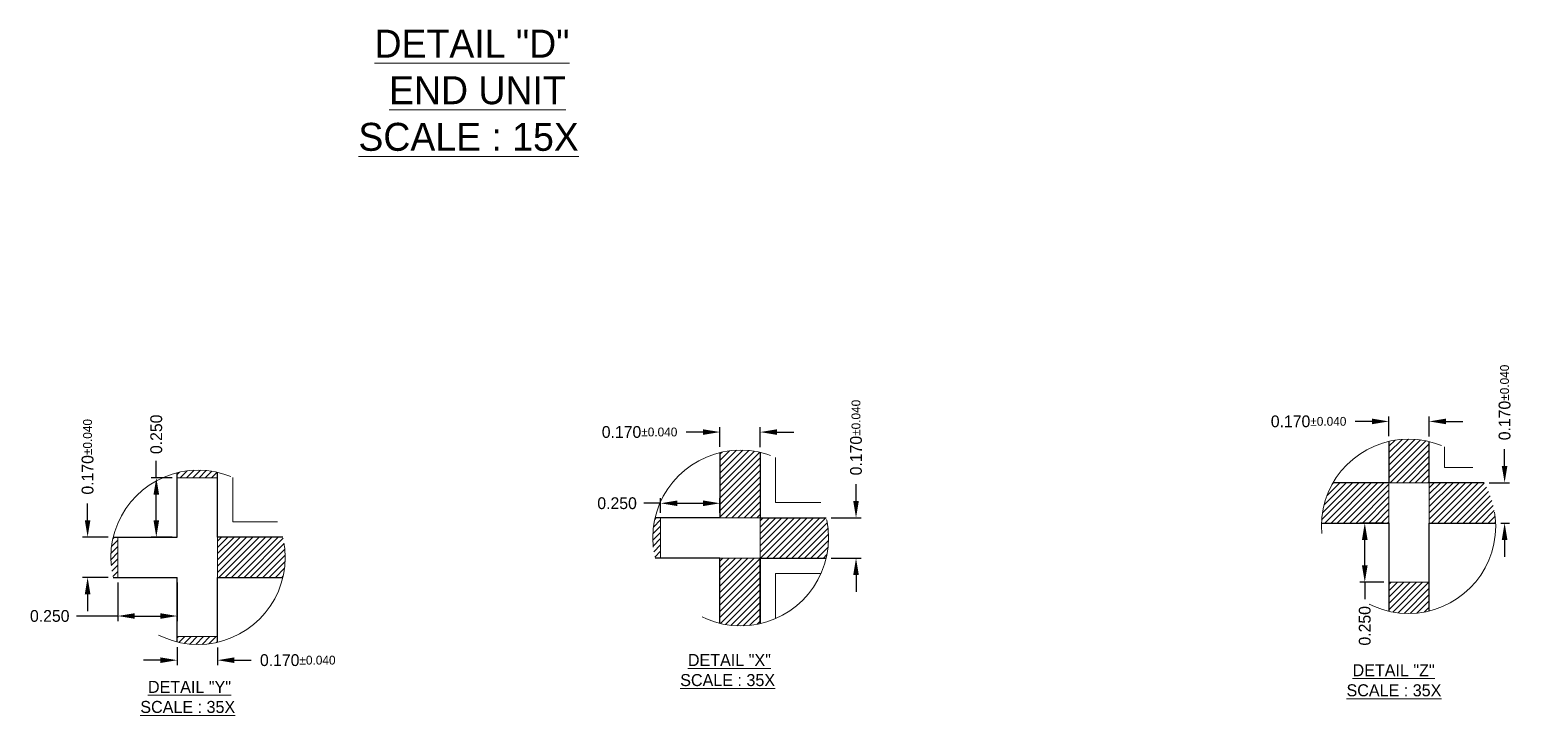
# Model space of a CAD drawing. Extents: x 397.8 to 410.5, y 211.6 to 220.6.
# Drawn here: x 397.89 to 404.14, y 211.56 to 214.45 of the extents above; entities that cross this region are included whole.
import ezdxf

# ---------------------------------------------------------------- set-up
doc = ezdxf.new("R2010")
doc.units = 0
doc.header["$LTSCALE"] = 3
doc.header["$MEASUREMENT"] = 0
doc.linetypes.add('HIDDEN', pattern=[0.375, 0.25, -0.125])
doc.linetypes.add('PHANTOM', pattern=[2.5, 1.25, -0.25, 0.25, -0.25, 0.25, -0.25])
for name, color, linetype, lineweight in [('DETAIL', 6, 'HIDDEN', 15), ('DIM', 4, 'Continuous', 13), ('HATCH', 8, 'Continuous', 5), ('HIDN2', 3, 'HIDDEN', 15), ('OBJ3', 40, 'Continuous', 30), ('OBJ4', 7, 'Continuous', 30), ('PHANTOM', 5, 'PHANTOM', 15), ('SAW', 2, 'HIDDEN', 15), ('TEXT', 2, 'Continuous', 20)]:
    doc.layers.add(name, color=color, linetype=linetype, lineweight=lineweight)
doc.dimstyles.new('3DEC X 35', dxfattribs={"dimscale": 0.028, "dimtxt": 1.778, "dimasz": 2.54, "dimexe": 0.762, "dimexo": 0.762, "dimgap": 0.762, "dimtad": 0, "dimdec": 3, "dimzin": 0, "dimdsep": 46, "dimtxsty": 'Standard', "dimcen": 0.09, "dimadec": 0, "dimazin": 0, "dimtfac": 1, "dimtdec": 3, "dimtofl": 0, "dimtmove": 0, "dimatfit": 3, "dimfxl": 1, "dimtolj": 1, "dimtzin": 0, "dimarcsym": 0})

# ---------------------------------------------------------------- blocks, each defined once
blk = doc.blocks.new('*D0')
at = {"layer": 'Defpoints', "color": 0, "transparency": 16777216}
for p in [(303.1317, -70.9242), (303.2397, -70.9242), (303.2395, -71.0942)]:
    blk.add_point(p, dxfattribs=at)
at = {"layer": 'DIM', "color": 0, "lineweight": -2, "transparency": 16777216}
for p, q in [((303.1317, -70.8531), (303.1317, -70.782)), ((303.2184, -70.9242), (303.1104, -70.9242)), ((303.2182, -71.0942), (303.1104, -71.0942)), ((303.1317, -71.1653), (303.1317, -71.2364))]:
    blk.add_line(p, q, dxfattribs=at)
at = {"layer": 'DIM', "color": 0, "transparency": 16777216}
for points in [[(303.1199, -70.8531), (303.1436, -70.8531), (303.1317, -70.9242)], [(303.1436, -71.1653), (303.1199, -71.1653), (303.1317, -71.0942)]]:
    blk.add_solid(points, dxfattribs=at)
at = {"layer": 'DIM', "color": 0, "transparency": 16777216, "insert": (303.1317, -70.5854), "char_height": 0.049784, "attachment_point": 5, "rotation": 90}
blk.add_mtext('\\A1;0.170{\\H0.037338;%%p0.040}', dxfattribs=at)
blk = doc.blocks.new('*D1')
at = {"layer": 'Defpoints', "color": 0, "transparency": 16777216}
for p in [(303.5095, -71.3668), (303.6795, -71.3683), (303.6795, -71.4438)]:
    blk.add_point(p, dxfattribs=at)
at = {"layer": 'DIM', "color": 0, "lineweight": -2, "transparency": 16777216}
for p, q in [((303.5095, -71.3882), (303.5095, -71.4651)), ((303.6795, -71.3896), (303.6795, -71.4651)), ((303.4384, -71.4438), (303.3672, -71.4438)), ((303.7506, -71.4438), (303.8217, -71.4438))]:
    blk.add_line(p, q, dxfattribs=at)
at = {"layer": 'DIM', "color": 0, "transparency": 16777216}
for points in [[(303.4384, -71.4556), (303.4384, -71.4319), (303.5095, -71.4438)], [(303.7506, -71.4319), (303.7506, -71.4556), (303.6795, -71.4438)]]:
    blk.add_solid(points, dxfattribs=at)
at = {"layer": 'DIM', "color": 0, "transparency": 16777216, "insert": (304.0183, -71.4438), "char_height": 0.049784, "attachment_point": 5}
blk.add_mtext('\\A1;0.170{\\H0.037338;%%p0.040}', dxfattribs=at)
blk = doc.blocks.new('*D2')
at = {"layer": 'Defpoints', "color": 0, "transparency": 16777216}
for p in [(303.2595, -71.0942), (303.5095, -71.0942), (303.5095, -71.2573)]:
    blk.add_point(p, dxfattribs=at)
at = {"layer": 'DIM', "color": 0, "lineweight": -2, "transparency": 16777216}
for p, q in [((303.2595, -71.1155), (303.2595, -71.2786)), ((303.5095, -71.1155), (303.5095, -71.2786)), ((303.2595, -71.2573), (303.0846, -71.2573)), ((303.3306, -71.2573), (303.4384, -71.2573))]:
    blk.add_line(p, q, dxfattribs=at)
at = {"layer": 'DIM', "color": 0, "transparency": 16777216}
for points in [[(303.3306, -71.2454), (303.3306, -71.2691), (303.2595, -71.2573)], [(303.4384, -71.2691), (303.4384, -71.2454), (303.5095, -71.2573)]]:
    blk.add_solid(points, dxfattribs=at)
at = {"layer": 'DIM', "color": 0, "transparency": 16777216, "insert": (302.972, -71.2573), "char_height": 0.04978, "attachment_point": 5}
blk.add_mtext('\\A1;0.250', dxfattribs=at)
blk = doc.blocks.new('*D3')
at = {"layer": 'Defpoints', "color": 0, "transparency": 16777216}
for p in [(303.4215, -70.6742), (303.5095, -70.6742), (303.5095, -70.9242)]:
    blk.add_point(p, dxfattribs=at)
at = {"layer": 'DIM', "color": 0, "lineweight": -2, "transparency": 16777216}
for p, q in [((303.4215, -70.6742), (303.4215, -70.6031)), ((303.4882, -70.6742), (303.4002, -70.6742)), ((303.4215, -70.8531), (303.4215, -70.7453)), ((303.4882, -70.9242), (303.4002, -70.9242))]:
    blk.add_line(p, q, dxfattribs=at)
at = {"layer": 'DIM', "color": 0, "transparency": 16777216}
for points in [[(303.4334, -70.7453), (303.4097, -70.7453), (303.4215, -70.6742)], [(303.4097, -70.8531), (303.4334, -70.8531), (303.4215, -70.9242)]]:
    blk.add_solid(points, dxfattribs=at)
at = {"layer": 'DIM', "color": 0, "transparency": 16777216, "insert": (303.4215, -70.4905), "char_height": 0.04978, "attachment_point": 5, "rotation": 90}
blk.add_mtext('\\A1;0.250', dxfattribs=at)
blk = doc.blocks.new('*D4')
at = {"layer": 'Defpoints', "color": 0, "transparency": 16777216}
for p in [(306.2475, -70.8431), (306.3735, -70.8431), (306.2475, -71.0131)]:
    blk.add_point(p, dxfattribs=at)
at = {"layer": 'DIM', "color": 0, "lineweight": -2, "transparency": 16777216}
for p, q in [((306.3735, -70.772), (306.3735, -70.7009)), ((306.2689, -70.8431), (306.3949, -70.8431)), ((306.2689, -71.0131), (306.3949, -71.0131)), ((306.3735, -71.0842), (306.3735, -71.1553))]:
    blk.add_line(p, q, dxfattribs=at)
at = {"layer": 'DIM', "color": 0, "transparency": 16777216}
for points in [[(306.3617, -70.772), (306.3854, -70.772), (306.3735, -70.8431)], [(306.3854, -71.0842), (306.3617, -71.0842), (306.3735, -71.0131)]]:
    blk.add_solid(points, dxfattribs=at)
at = {"layer": 'DIM', "color": 0, "transparency": 16777216, "insert": (306.3735, -70.5042), "char_height": 0.049784, "attachment_point": 5, "rotation": 90}
blk.add_mtext('\\A1;0.170{\\H0.037338;%%p0.040}', dxfattribs=at)
blk = doc.blocks.new('*D5')
at = {"layer": 'Defpoints', "color": 0, "transparency": 16777216}
for p in [(305.9692, -70.481), (305.7992, -70.5653), (305.9692, -70.5664)]:
    blk.add_point(p, dxfattribs=at)
at = {"layer": 'DIM', "color": 0, "lineweight": -2, "transparency": 16777216}
for p, q in [((305.7281, -70.481), (305.6569, -70.481)), ((305.7992, -70.544), (305.7992, -70.4597)), ((305.9692, -70.5451), (305.9692, -70.4597)), ((306.0403, -70.481), (306.1114, -70.481))]:
    blk.add_line(p, q, dxfattribs=at)
at = {"layer": 'DIM', "color": 0, "transparency": 16777216}
for points in [[(305.7281, -70.4929), (305.7281, -70.4692), (305.7992, -70.481)], [(306.0403, -70.4692), (306.0403, -70.4929), (305.9692, -70.481)]]:
    blk.add_solid(points, dxfattribs=at)
at = {"layer": 'DIM', "color": 0, "transparency": 16777216, "insert": (305.4603, -70.481), "char_height": 0.049784, "attachment_point": 5}
blk.add_mtext('\\A1;0.170{\\H0.037338;%%p0.040}', dxfattribs=at)
blk = doc.blocks.new('*D6')
at = {"layer": 'Defpoints', "color": 0, "transparency": 16777216}
for p in [(305.7992, -70.7815), (305.5492, -70.8431), (305.7992, -70.8431)]:
    blk.add_point(p, dxfattribs=at)
at = {"layer": 'DIM', "color": 0, "lineweight": -2, "transparency": 16777216}
for p, q in [((305.5492, -70.7815), (305.4781, -70.7815)), ((305.5492, -70.8218), (305.5492, -70.7602)), ((305.6203, -70.7815), (305.7281, -70.7815)), ((305.7992, -70.8218), (305.7992, -70.7602))]:
    blk.add_line(p, q, dxfattribs=at)
at = {"layer": 'DIM', "color": 0, "transparency": 16777216}
for points in [[(305.6203, -70.7697), (305.6203, -70.7934), (305.5492, -70.7815)], [(305.7281, -70.7934), (305.7281, -70.7697), (305.7992, -70.7815)]]:
    blk.add_solid(points, dxfattribs=at)
at = {"layer": 'DIM', "color": 0, "transparency": 16777216, "insert": (305.3655, -70.7815), "char_height": 0.04978, "attachment_point": 5}
blk.add_mtext('\\A1;0.250', dxfattribs=at)
blk = doc.blocks.new('*D7')
at = {"layer": 'Defpoints', "color": 0, "transparency": 16777216}
for p in [(309.023, -70.695), (309.1097, -70.695), (309.072, -70.865)]:
    blk.add_point(p, dxfattribs=at)
at = {"layer": 'DIM', "color": 0, "lineweight": -2, "transparency": 16777216}
for p, q in [((309.1097, -70.6238), (309.1097, -70.5527)), ((309.0443, -70.695), (309.131, -70.695)), ((309.0933, -70.865), (309.131, -70.865)), ((309.1097, -70.9361), (309.1097, -71.0072))]:
    blk.add_line(p, q, dxfattribs=at)
at = {"layer": 'DIM', "color": 0, "transparency": 16777216}
for points in [[(309.0978, -70.6238), (309.1215, -70.6238), (309.1097, -70.695)], [(309.1215, -70.9361), (309.0978, -70.9361), (309.1097, -70.865)]]:
    blk.add_solid(points, dxfattribs=at)
at = {"layer": 'DIM', "color": 0, "transparency": 16777216, "insert": (309.1097, -70.3561), "char_height": 0.049784, "attachment_point": 5, "rotation": 90}
blk.add_mtext('\\A1;0.170{\\H0.037338;%%p0.040}', dxfattribs=at)
blk = doc.blocks.new('*D8')
at = {"layer": 'Defpoints', "color": 0, "transparency": 16777216}
for p in [(308.7917, -70.4361), (308.6217, -70.5204), (308.7917, -70.5215)]:
    blk.add_point(p, dxfattribs=at)
at = {"layer": 'DIM', "color": 0, "lineweight": -2, "transparency": 16777216}
for p, q in [((308.6217, -70.499), (308.6217, -70.4147)), ((308.7917, -70.5001), (308.7917, -70.4147)), ((308.5506, -70.4361), (308.4794, -70.4361)), ((308.8628, -70.4361), (308.9339, -70.4361))]:
    blk.add_line(p, q, dxfattribs=at)
at = {"layer": 'DIM', "color": 0, "transparency": 16777216}
for points in [[(308.5506, -70.4479), (308.5506, -70.4242), (308.6217, -70.4361)], [(308.8628, -70.4242), (308.8628, -70.4479), (308.7917, -70.4361)]]:
    blk.add_solid(points, dxfattribs=at)
at = {"layer": 'DIM', "color": 0, "transparency": 16777216, "insert": (308.2828, -70.4361), "char_height": 0.049784, "attachment_point": 5}
blk.add_mtext('\\A1;0.170{\\H0.037338;%%p0.040}', dxfattribs=at)
blk = doc.blocks.new('*D9')
at = {"layer": 'Defpoints', "color": 0, "transparency": 16777216}
for p in [(308.5198, -70.865), (308.6217, -70.865), (308.6217, -71.115)]:
    blk.add_point(p, dxfattribs=at)
at = {"layer": 'DIM', "color": 0, "lineweight": -2, "transparency": 16777216}
for p, q in [((308.6004, -70.865), (308.4984, -70.865)), ((308.5198, -71.0438), (308.5198, -70.9361)), ((308.6004, -71.115), (308.4984, -71.115)), ((308.5198, -71.115), (308.5198, -71.1861))]:
    blk.add_line(p, q, dxfattribs=at)
at = {"layer": 'DIM', "color": 0, "transparency": 16777216}
for points in [[(308.5316, -70.9361), (308.5079, -70.9361), (308.5198, -70.865)], [(308.5079, -71.0438), (308.5316, -71.0438), (308.5198, -71.115)]]:
    blk.add_solid(points, dxfattribs=at)
at = {"layer": 'DIM', "color": 0, "transparency": 16777216, "insert": (308.5198, -71.2987), "char_height": 0.04978, "attachment_point": 5, "rotation": 90}
blk.add_mtext('\\A1;0.250', dxfattribs=at)

msp = doc.modelspace()

# ---------------------------------------------------------------- hatches: boundary and pattern name
at = {"layer": 'HATCH'}
h = msp.add_hatch(dxfattribs=at)
h.set_pattern_fill('ANSI31', color=256, scale=0.15, style=0)
h.set_pattern_definition([(45, (447.251665, 227.974347), (-0.013258252, 0.013258252), [])])
h.paths.add_polyline_path([(404.02302, 212.53674), (403.79172, 212.53674), (403.79172, 212.36674), (404.07199, 212.36674, 0.1220262)])
h.paths.add_polyline_path([(403.79172, 212.71024, 0.1171255), (403.62172, 212.71134), (403.62172, 212.53674), (403.79172, 212.53674)])
h.paths.add_polyline_path([(403.62172, 212.53674), (403.38579, 212.53674, 0.1220262), (403.33682, 212.36674), (403.62172, 212.36674)])
edge = h.paths.add_edge_path()
edge.add_line((403.79172, 212.11674), (403.62172, 212.11674))
edge.add_line((403.62172, 212.11674), (403.62172, 211.99448))
edge.add_arc((403.7044, 212.35291), 0.36784, 257.010032, 283.731474)
edge.add_line((403.79172, 211.99558), (403.79172, 212.11674))
h = msp.add_hatch(dxfattribs=at)
h.set_pattern_fill('ANSI31', color=256, scale=0.15, style=0)
h.set_pattern_definition([(45, (441.905463, 227.909675), (-0.013258252, 0.013258252), [])])
h.paths.add_polyline_path([(400.96922, 212.66526, 0.1161713), (400.79922, 212.66415), (400.79922, 212.38859), (400.96922, 212.38859)])
h.paths.add_polyline_path([(401.25737, 212.3038, 0.0577431), (401.24755, 212.38859), (400.96922, 212.38859), (400.96922, 212.21859), (401.24745, 212.21859, 0.0580363)])
h.paths.add_polyline_path([(400.96922, 212.21859), (400.79922, 212.21859), (400.79922, 211.94346, 0.1161713), (400.96922, 211.94234)])
h.paths.add_polyline_path([(400.54922, 212.38859), (400.52563, 212.38859, 0.0577431), (400.5158, 212.3038, 0.0580363), (400.52573, 212.21859), (400.54922, 212.21859)])
h = msp.add_hatch(dxfattribs=at)
h.set_pattern_fill('ANSI31', color=256, scale=0.15, style=0)
h.set_pattern_definition([(45, (436.246626, 227.875512), (-0.013258252, 0.013258252), [])])
h.paths.add_polyline_path([(398.95531, 212.30748), (398.67952, 212.30748), (398.67952, 212.13748), (398.95553, 212.13748, 0.0580331), (398.96537, 212.22201, 0.0586911)])
h.paths.add_polyline_path([(398.67952, 212.5806, 0.1171273), (398.50952, 212.57917), (398.50952, 212.55748), (398.67952, 212.55748)])
h.paths.add_polyline_path([(398.25952, 212.30748), (398.23975, 212.30748, 0.0586911), (398.22969, 212.22201, 0.0580331), (398.23953, 212.13748), (398.25952, 212.13748)])
h.paths.add_polyline_path([(398.67952, 211.88748), (398.50952, 211.88748), (398.50952, 211.86485, 0.1171273), (398.67952, 211.86342)])

# ---------------------------------------------------------------- linework, layer by layer
at = {"layer": 'DETAIL'}
for centre, radius in [((403.7044, 212.35291), 0.36784), ((400.88659, 212.3038), 0.37078), ((398.59753, 212.22201), 0.36784)]:
    msp.add_circle(centre, radius, dxfattribs=at)
at = {"layer": 'HIDN2'}
for p, q in [((398.50952, 212.55748), (398.67952, 212.55748)), ((398.50952, 212.55748), (398.67952, 212.55748)), ((403.62172, 212.53674), (403.79172, 212.53674)), ((403.62172, 212.53674), (403.62172, 212.36674)), ((403.79172, 212.53674), (403.79172, 212.36674)), ((400.54922, 212.21859), (400.54922, 212.38859)), ((400.79922, 212.38859), (400.96922, 212.38859)), ((400.96922, 212.38859), (400.96922, 212.21859)), ((398.25952, 212.30748), (398.25952, 212.13748)), ((398.67952, 212.30748), (398.67952, 212.13748)), ((400.79922, 212.21859), (400.96922, 212.21859)), ((403.62172, 212.11674), (403.79172, 212.11674)), ((398.50952, 211.88748), (398.67952, 211.88748))]:
    msp.add_line(p, q, dxfattribs=at)
at = {"layer": 'OBJ3'}
for p, q in [((400.79922, 212.66415), (400.79922, 212.38859)), ((398.50952, 212.30748), (398.50952, 212.57917)), ((400.79922, 212.38859), (400.52563, 212.38859)), ((403.33682, 212.36674), (403.62172, 212.36674)), ((403.62172, 212.36674), (403.62172, 211.99448)), ((403.79172, 211.99558), (403.79172, 212.36674)), ((403.79172, 212.36674), (404.07199, 212.36674)), ((398.23975, 212.30748), (398.50952, 212.30748)), ((400.79922, 212.21859), (400.52573, 212.21859)), ((400.79922, 211.94346), (400.79922, 212.21859)), ((398.23953, 212.13748), (398.50952, 212.13748)), ((398.50952, 211.86485), (398.50952, 212.13748)), ((398.67952, 212.13748), (398.95553, 212.13748)), ((398.67952, 211.86342), (398.67952, 212.13748))]:
    msp.add_line(p, q, dxfattribs=at)
at = {"layer": 'OBJ4'}
for p, q in [((403.62172, 212.71134), (403.62172, 212.53674)), ((403.79172, 212.53674), (403.79172, 212.71024)), ((400.96922, 212.66526), (400.96922, 212.38859)), ((398.67952, 212.30748), (398.67952, 212.5806)), ((403.62172, 212.53674), (403.38579, 212.53674)), ((404.02302, 212.53674), (403.79172, 212.53674)), ((400.96922, 212.38859), (401.24755, 212.38859)), ((398.95531, 212.30748), (398.67952, 212.30748)), ((400.96922, 212.21859), (400.96922, 211.94234)), ((400.96922, 211.94234), (400.96922, 212.21859)), ((400.96922, 212.21859), (401.24755, 212.21859))]:
    msp.add_line(p, q, dxfattribs=at)
at = {"layer": 'PHANTOM'}
for points in [[(403.97531, 212.60174), (403.85672, 212.60174), (403.85672, 212.68773)], [(401.03422, 212.64351), (401.03422, 212.45359), (401.22558, 212.45359)], [(398.93319, 212.37248), (398.74452, 212.37248), (398.74452, 212.55921)], [(401.03422, 211.96368), (401.03422, 212.15359), (401.22558, 212.15359)]]:
    msp.add_lwpolyline(points, dxfattribs=at)

# ---------------------------------------------------------------- texts
at = {"layer": 'SAW'}
for s, p in [('%%UDETAIL "D"', (399.3423, 214.33093)), ('%%UEND UNIT', (399.40364, 214.13426)), ('%%USCALE : 15X', (399.27416, 213.93759))]:
    msp.add_text(s, height=0.118, dxfattribs=at).set_placement(p)
at = {"layer": 'TEXT'}
for s, p in [('%%UDETAIL "X"', (400.66415, 211.76336)), ('%%UDETAIL "Z"', (403.46826, 211.72017)), ('%%UDETAIL "Y"', (398.38644, 211.64999)), ('%%USCALE : 35X', (400.63181, 211.67869)), ('%%USCALE : 35X', (403.44274, 211.63551)), ('%%USCALE : 35X', (398.35411, 211.56532))]:
    msp.add_text(s, height=0.0508, dxfattribs=at).set_placement(p)

# ---------------------------------------------------------------- dimensions: what is measured, and where the dimension line sits
at = {"layer": 'DIM'}
for base, p1, p2, picture, middle in [((404.10971, 212.53674), (404.07199, 212.36674), (404.02302, 212.53674), '*D7', (404.10971, 212.87559)), ((401.37356, 212.38859), (401.24755, 212.21859), (401.24755, 212.38859), '*D4', (401.37356, 212.72745))]:
    dim = msp.add_linear_dim(base=base, p1=p1, p2=p2, angle=90, dimstyle='3DEC X 35', override={"dimtol": 1, "dimtp": 0.04, "dimtm": 0.04, "dimtfac": 0.75}, dxfattribs=at)
    dim.commit()
    dim.dimension.update_dxf_attribs({"geometry": picture, "text_midpoint": middle, "dimtype": 128, "insert": (95.00003, 283.23169)})
dim = msp.add_linear_dim(base=(398.13178, 212.30748), p1=(398.23953, 212.13748), p2=(398.23975, 212.30748), angle=90, dimstyle='3DEC X 35', override={"dimgap": 0.762, "dimtol": 1, "dimlim": 0, "dimtp": 0.04, "dimtm": 0.04, "dimtfac": 0.75}, dxfattribs=at)
dim.commit()
dim.dimension.update_dxf_attribs({"geometry": '*D0', "text_midpoint": (398.13178, 212.64634), "insert": (95.00003, 283.23169)})
for base, p1, p2, picture, middle in [((398.42155, 212.55748), (398.50952, 212.30748), (398.50952, 212.55748), '*D3', (398.42155, 212.74121)), ((403.5198, 212.36674), (403.62172, 212.11674), (403.62172, 212.36674), '*D9', (403.5198, 211.93301))]:
    dim = msp.add_linear_dim(base=base, p1=p1, p2=p2, angle=90, dimstyle='3DEC X 35', dxfattribs=at)
    dim.commit()
    dim.dimension.update_dxf_attribs({"geometry": picture, "text_midpoint": middle, "dimtype": 128, "insert": (95.00003, 283.23169)})
for base, p1, p2, picture, middle in [((403.79172, 212.79562), (403.62172, 212.71134), (403.79172, 212.71024), '*D8', (403.28286, 212.79562)), ((400.96922, 212.75065), (400.79922, 212.66636), (400.96922, 212.66526), '*D5', (400.46036, 212.75065))]:
    dim = msp.add_linear_dim(base=base, p1=p1, p2=p2, dimstyle='3DEC X 35', override={"dimtol": 1, "dimtp": 0.04, "dimtm": 0.04, "dimtfac": 0.75}, dxfattribs=at)
    dim.commit()
    dim.dimension.update_dxf_attribs({"geometry": picture, "text_midpoint": middle, "dimtype": 128, "insert": (95.00003, 283.23169)})
for base, p1, p2, picture, middle in [((400.79922, 212.45014), (400.54922, 212.38859), (400.79922, 212.38859), '*D6', (400.36549, 212.45014)), ((398.50952, 211.97441), (398.25952, 212.13748), (398.50952, 212.13748), '*D2', (397.97207, 211.97441))]:
    dim = msp.add_linear_dim(base=base, p1=p1, p2=p2, dimstyle='3DEC X 35', dxfattribs=at)
    dim.commit()
    dim.dimension.update_dxf_attribs({"geometry": picture, "text_midpoint": middle, "dimtype": 128, "insert": (95.00003, 283.23169)})
dim = msp.add_linear_dim(base=(398.67952, 211.78789), p1=(398.50952, 211.86485), p2=(398.67952, 211.86342), dimstyle='3DEC X 35', override={"dimtol": 1, "dimtp": 0.04, "dimtm": 0.04, "dimtfac": 0.75}, dxfattribs=at)
dim.commit()
dim.dimension.update_dxf_attribs({"geometry": '*D1', "text_midpoint": (399.01838, 211.78789), "insert": (95.00003, 283.23169)})

doc.saveas('drawing.dxf')
